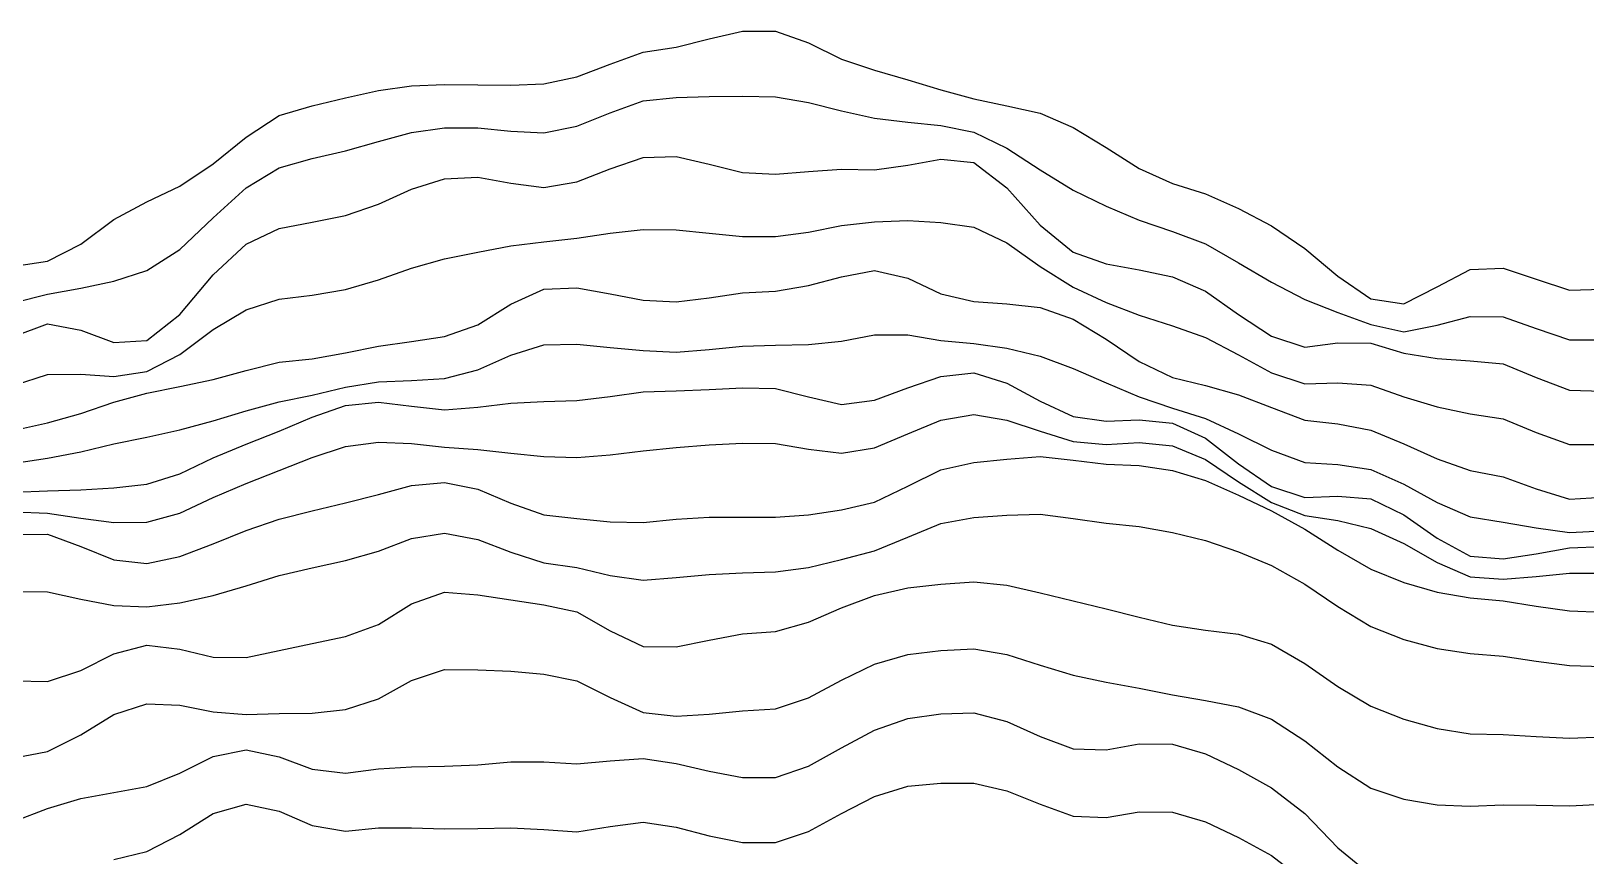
# Model space of a CAD drawing. Header units: metres. Extents: x 0 to 1200, y 54 to 769.
# Drawn here: x 411.4 to 600, y 660.9 to 761 of the extents above; entities that cross this region are included whole.
import ezdxf

# ---------------------------------------------------------------- set-up
doc = ezdxf.new("R2010")
doc.units = ezdxf.units.M

msp = doc.modelspace()

# ---------------------------------------------------------------- linework, layer by layer
for p, q in [((493.64502, 760.05927), (497.6584, 760.97546)), ((497.6584, 760.97546), (501.67175, 760.9999)), ((501.67175, 760.9999), (505.68512, 759.5813)), ((481.60492, 757.00024), (485.6183, 758.4287)), ((485.6183, 758.4287), (489.63165, 759.0408)), ((489.63165, 759.0408), (493.64502, 760.05927)), ((505.68512, 759.5813), (509.6985, 757.60254)), ((477.59155, 755.4374), (481.60492, 757.00024)), ((509.6985, 757.60254), (513.71185, 756.24274)), ((469.56482, 754.4529), (473.5782, 754.6121)), ((473.5782, 754.6121), (477.59155, 755.4374)), ((513.71185, 756.24274), (517.7252, 755.0835)), ((517.7252, 755.0835), (521.7386, 753.8651)), ((445.48462, 751.93634), (449.498, 752.88696)), ((449.498, 752.88696), (453.51135, 753.8076)), ((453.51135, 753.8076), (457.52472, 754.35455)), ((457.52472, 754.35455), (461.5381, 754.50256)), ((461.5381, 754.50256), (465.55145, 754.4893)), ((465.55145, 754.4893), (469.56482, 754.4529)), ((485.6183, 752.5257), (489.63165, 752.9465)), ((489.63165, 752.9465), (493.64502, 753.08154)), ((493.64502, 753.08154), (497.6584, 753.0993)), ((497.6584, 753.0993), (501.67175, 753.0298)), ((501.67175, 753.0298), (505.68512, 752.35626)), ((521.7386, 753.8651), (525.75195, 752.8012)), ((525.75195, 752.8012), (529.7653, 751.949)), ((437.4579, 748.13165), (441.47125, 750.7772)), ((441.47125, 750.7772), (445.48462, 751.93634)), ((477.59155, 749.4631), (481.60492, 751.07196)), ((481.60492, 751.07196), (485.6183, 752.5257)), ((505.68512, 752.35626), (509.6985, 751.32965)), ((509.6985, 751.32965), (513.71185, 750.4281)), ((529.7653, 751.949), (533.7787, 751.0413)), ((533.7787, 751.0413), (537.79205, 749.31134)), ((457.52472, 748.684), (461.5381, 749.28314)), ((461.5381, 749.28314), (465.55145, 749.27765)), ((465.55145, 749.27765), (469.56482, 748.8637)), ((469.56482, 748.8637), (473.5782, 748.6779)), ((473.5782, 748.6779), (477.59155, 749.4631)), ((513.71185, 750.4281), (517.7252, 749.959)), ((517.7252, 749.959), (521.7386, 749.5409)), ((521.7386, 749.5409), (525.75195, 748.7395)), ((537.79205, 749.31134), (541.8054, 746.88934)), ((433.44452, 744.9008), (437.4579, 748.13165)), ((449.498, 746.47375), (453.51135, 747.5926)), ((453.51135, 747.5926), (457.52472, 748.684)), ((525.75195, 748.7395), (529.7653, 746.79974)), ((441.47125, 744.4318), (445.48462, 745.5313)), ((445.48462, 745.5313), (449.498, 746.47375)), ((481.60492, 744.29285), (485.6183, 745.6825)), ((485.6183, 745.6825), (489.63165, 745.7967)), ((489.63165, 745.7967), (493.64502, 744.8658)), ((517.7252, 744.75415), (521.7386, 745.4623)), ((521.7386, 745.4623), (525.75195, 745.07294)), ((529.7653, 746.79974), (533.7787, 744.1749)), ((541.8054, 746.88934), (545.8188, 744.3516)), ((429.43115, 742.2003), (433.44452, 744.9008)), ((437.4579, 741.9784), (441.47125, 744.4318)), ((461.5381, 743.09515), (465.55145, 743.2663)), ((465.55145, 743.2663), (469.56482, 742.55396)), ((477.59155, 742.7114), (481.60492, 744.29285)), ((493.64502, 744.8658), (497.6584, 743.83215)), ((497.6584, 743.83215), (501.67175, 743.6629)), ((501.67175, 743.6629), (505.68512, 743.95215)), ((505.68512, 743.95215), (509.6985, 744.23663)), ((509.6985, 744.23663), (513.71185, 744.1522)), ((513.71185, 744.1522), (517.7252, 744.75415)), ((525.75195, 745.07294), (529.7653, 741.9766)), ((533.7787, 744.1749), (537.79205, 741.7061)), ((545.8188, 744.3516), (549.83215, 742.52966)), ((425.4178, 740.2881), (429.43115, 742.2003)), ((433.44452, 738.34796), (437.4579, 741.9784)), ((453.51135, 740.01086), (457.52472, 741.8247)), ((457.52472, 741.8247), (461.5381, 743.09515)), ((469.56482, 742.55396), (473.5782, 742.02106)), ((473.5782, 742.02106), (477.59155, 742.7114)), ((529.7653, 741.9766), (533.7787, 737.4687)), ((537.79205, 741.7061), (541.8054, 739.7449)), ((549.83215, 742.52966), (553.8455, 741.2565)), ((421.40442, 738.147), (425.4178, 740.2881)), ((449.498, 738.6445), (453.51135, 740.01086)), ((541.8054, 739.7449), (545.8188, 738.06177)), ((553.8455, 741.2565), (557.8589, 739.4722)), ((557.8589, 739.4722), (561.87225, 737.3949)), ((417.39105, 735.1682), (421.40442, 738.147)), ((429.43115, 734.519), (433.44452, 738.34796)), ((441.47125, 737.0439), (445.48462, 737.8259)), ((445.48462, 737.8259), (449.498, 738.6445)), ((509.6985, 737.4034), (513.71185, 737.87665)), ((513.71185, 737.87665), (517.7252, 738.0356)), ((517.7252, 738.0356), (521.7386, 737.7991)), ((521.7386, 737.7991), (525.75195, 737.22534)), ((545.8188, 738.06177), (549.83215, 736.68805)), ((437.4579, 735.14514), (441.47125, 737.0439)), ((473.5782, 735.4347), (477.59155, 735.9)), ((477.59155, 735.9), (481.60492, 736.49207)), ((481.60492, 736.49207), (485.6183, 736.94696)), ((485.6183, 736.94696), (489.63165, 736.8758)), ((489.63165, 736.8758), (493.64502, 736.48804)), ((493.64502, 736.48804), (497.6584, 736.0978)), ((497.6584, 736.0978), (501.67175, 736.0842)), ((501.67175, 736.0842), (505.68512, 736.62744)), ((505.68512, 736.62744), (509.6985, 737.4034)), ((525.75195, 737.22534), (529.7653, 735.2961)), ((533.7787, 737.4687), (537.79205, 734.1977)), ((549.83215, 736.68805), (553.8455, 735.19147)), ((561.87225, 737.3949), (565.8856, 734.62317)), ((413.3777, 733.0952), (417.39105, 735.1682)), ((425.4178, 731.9596), (429.43115, 734.519)), ((433.44452, 731.4145), (437.4579, 735.14514)), ((461.5381, 733.3691), (465.55145, 734.1963)), ((465.55145, 734.1963), (469.56482, 734.93524)), ((469.56482, 734.93524), (473.5782, 735.4347)), ((529.7653, 735.2961), (533.7787, 732.46014)), ((537.79205, 734.1977), (541.8054, 732.76715)), ((553.8455, 735.19147), (557.8589, 732.9022)), ((565.8856, 734.62317), (569.899, 731.26855)), ((409.36432, 732.4712), (413.3777, 733.0952)), ((421.40442, 730.6842), (425.4178, 731.9596)), ((453.51135, 730.8294), (457.52472, 732.2266)), ((457.52472, 732.2266), (461.5381, 733.3691)), ((509.6985, 731.18726), (513.71185, 731.96185)), ((513.71185, 731.96185), (517.7252, 731.0365)), ((533.7787, 732.46014), (537.79205, 729.9418)), ((541.8054, 732.76715), (545.8188, 732.0511)), ((545.8188, 732.0511), (549.83215, 731.1868)), ((557.8589, 732.9022), (561.87225, 730.5318)), ((581.9391, 729.9702), (585.95245, 732.09106)), ((585.95245, 732.09106), (589.9658, 732.24445)), ((589.9658, 732.24445), (593.9792, 730.9267)), ((417.39105, 729.8045), (421.40442, 730.6842)), ((429.43115, 726.60187), (433.44452, 731.4145)), ((449.498, 729.6585), (453.51135, 730.8294)), ((501.67175, 729.4348), (505.68512, 730.12085)), ((505.68512, 730.12085), (509.6985, 731.18726)), ((517.7252, 731.0365), (521.7386, 729.14233)), ((549.83215, 731.1868), (553.8455, 729.4557)), ((561.87225, 730.5318), (565.8856, 728.4233)), ((569.899, 731.26855), (573.91235, 728.52954)), ((593.9792, 730.9267), (597.99255, 729.5826)), ((409.36432, 728.07886), (413.3777, 729.0958)), ((413.3777, 729.0958), (417.39105, 729.8045)), ((437.4579, 727.1985), (441.47125, 728.494)), ((441.47125, 728.494), (445.48462, 728.959)), ((445.48462, 728.959), (449.498, 729.6585)), ((469.56482, 727.8616), (473.5782, 729.6811)), ((473.5782, 729.6811), (477.59155, 729.85114)), ((477.59155, 729.85114), (481.60492, 729.12695)), ((481.60492, 729.12695), (485.6183, 728.3737)), ((485.6183, 728.3737), (489.63165, 728.1628)), ((489.63165, 728.1628), (493.64502, 728.65186)), ((493.64502, 728.65186), (497.6584, 729.2386)), ((497.6584, 729.2386), (501.67175, 729.4348)), ((521.7386, 729.14233), (525.75195, 728.1922)), ((525.75195, 728.1922), (529.7653, 727.9032)), ((537.79205, 729.9418), (541.8054, 728.0925)), ((553.8455, 729.4557), (557.8589, 726.6359)), ((565.8856, 728.4233), (569.899, 726.8747)), ((573.91235, 728.52954), (577.9257, 727.93115)), ((577.9257, 727.93115), (581.9391, 729.9702)), ((597.99255, 729.5826), (602.0059, 729.6995)), ((425.4178, 723.4721), (429.43115, 726.60187)), ((433.44452, 724.78723), (437.4579, 727.1985)), ((465.55145, 725.3619), (469.56482, 727.8616)), ((529.7653, 727.9032), (533.7787, 727.4556)), ((533.7787, 727.4556), (537.79205, 726.0385)), ((541.8054, 728.0925), (545.8188, 726.53296)), ((545.8188, 726.53296), (549.83215, 725.2315)), ((557.8589, 726.6359), (561.87225, 723.9823)), ((569.899, 726.8747), (573.91235, 725.4171)), ((581.9391, 725.34265), (585.95245, 726.3928)), ((585.95245, 726.3928), (589.9658, 726.3487)), ((589.9658, 726.3487), (593.9792, 724.9342)), ((409.36432, 724.0072), (413.3777, 725.5054)), ((413.3777, 725.5054), (417.39105, 724.7072)), ((417.39105, 724.7072), (421.40442, 723.2219)), ((429.43115, 721.7858), (433.44452, 724.78723)), ((461.5381, 723.9668), (465.55145, 725.3619)), ((537.79205, 726.0385), (541.8054, 723.6319)), ((549.83215, 725.2315), (553.8455, 723.8218)), ((573.91235, 725.4171), (577.9257, 724.53876)), ((577.9257, 724.53876), (581.9391, 725.34265)), ((593.9792, 724.9342), (597.99255, 723.52875)), ((421.40442, 723.2219), (425.4178, 723.4721)), ((449.498, 721.9584), (453.51135, 722.7848)), ((453.51135, 722.7848), (457.52472, 723.35297)), ((457.52472, 723.35297), (461.5381, 723.9668)), ((469.56482, 721.68494), (473.5782, 722.9244)), ((473.5782, 722.9244), (477.59155, 723.0044)), ((477.59155, 723.0044), (481.60492, 722.63196)), ((481.60492, 722.63196), (485.6183, 722.23865)), ((493.64502, 722.37537), (497.6584, 722.78906)), ((497.6584, 722.78906), (501.67175, 722.8832)), ((501.67175, 722.8832), (505.68512, 722.9753)), ((505.68512, 722.9753), (509.6985, 723.37726)), ((509.6985, 723.37726), (513.71185, 724.13525)), ((513.71185, 724.13525), (517.7252, 724.14264)), ((517.7252, 724.14264), (521.7386, 723.48206)), ((521.7386, 723.48206), (525.75195, 723.1013)), ((525.75195, 723.1013), (529.7653, 722.5524)), ((529.7653, 722.5524), (533.7787, 721.5648)), ((541.8054, 723.6319), (545.8188, 720.9041)), ((553.8455, 723.8218), (557.8589, 721.72644)), ((561.87225, 723.9823), (565.8856, 722.6635)), ((565.8856, 722.6635), (569.899, 723.17255)), ((569.899, 723.17255), (573.91235, 723.1603)), ((573.91235, 723.1603), (577.9257, 721.93884)), ((597.99255, 723.52875), (602.0059, 723.53253)), ((425.4178, 719.6894), (429.43115, 721.7858)), ((437.4579, 719.8422), (441.47125, 720.8313)), ((441.47125, 720.8313), (445.48462, 721.25104)), ((445.48462, 721.25104), (449.498, 721.9584)), ((465.55145, 719.89014), (469.56482, 721.68494)), ((485.6183, 722.23865), (489.63165, 722.0513)), ((489.63165, 722.0513), (493.64502, 722.37537)), ((533.7787, 721.5648), (537.79205, 720.05096)), ((545.8188, 720.9041), (549.83215, 718.99365)), ((557.8589, 721.72644), (561.87225, 719.56366)), ((577.9257, 721.93884), (581.9391, 721.2775)), ((581.9391, 721.2775), (585.95245, 721.0098)), ((585.95245, 721.0098), (589.9658, 720.61804)), ((589.9658, 720.61804), (593.9792, 718.98975)), ((409.36432, 718.03186), (413.3777, 719.33636)), ((413.3777, 719.33636), (417.39105, 719.38153)), ((417.39105, 719.38153), (421.40442, 719.08936)), ((421.40442, 719.08936), (425.4178, 719.6894)), ((429.43115, 717.896), (433.44452, 718.74963)), ((433.44452, 718.74963), (437.4579, 719.8422)), ((457.52472, 718.63196), (461.5381, 718.8707)), ((461.5381, 718.8707), (465.55145, 719.89014)), ((517.7252, 717.73834), (521.7386, 719.1059)), ((521.7386, 719.1059), (525.75195, 719.53394)), ((525.75195, 719.53394), (529.7653, 718.2725)), ((537.79205, 720.05096), (541.8054, 718.32556)), ((549.83215, 718.99365), (553.8455, 718.0182)), ((561.87225, 719.56366), (565.8856, 718.19116)), ((593.9792, 718.98975), (597.99255, 717.4555)), ((421.40442, 715.9665), (425.4178, 717.0736)), ((425.4178, 717.0736), (429.43115, 717.896)), ((441.47125, 716.0316), (445.48462, 716.85144)), ((445.48462, 716.85144), (449.498, 717.7899)), ((449.498, 717.7899), (453.51135, 718.4568)), ((453.51135, 718.4568), (457.52472, 718.63196)), ((481.60492, 716.69116), (485.6183, 717.2361)), ((485.6183, 717.2361), (489.63165, 717.3447)), ((489.63165, 717.3447), (493.64502, 717.54047)), ((493.64502, 717.54047), (497.6584, 717.72186)), ((497.6584, 717.72186), (501.67175, 717.6399)), ((501.67175, 717.6399), (505.68512, 716.6176)), ((513.71185, 716.24744), (517.7252, 717.73834)), ((529.7653, 718.2725), (533.7787, 716.0884)), ((541.8054, 718.32556), (545.8188, 716.63824)), ((553.8455, 718.0182), (557.8589, 716.88684)), ((557.8589, 716.88684), (561.87225, 715.333)), ((565.8856, 718.19116), (569.899, 718.3396)), ((569.899, 718.3396), (573.91235, 718.0373)), ((573.91235, 718.0373), (577.9257, 716.6244)), ((597.99255, 717.4555), (602.0059, 717.31635)), ((417.39105, 714.62244), (421.40442, 715.9665)), ((433.44452, 713.7399), (437.4579, 714.9202)), ((437.4579, 714.9202), (441.47125, 716.0316)), ((445.48462, 714.15125), (449.498, 715.58136)), ((449.498, 715.58136), (453.51135, 715.99347)), ((453.51135, 715.99347), (457.52472, 715.49207)), ((457.52472, 715.49207), (461.5381, 715.05597)), ((461.5381, 715.05597), (465.55145, 715.3616)), ((465.55145, 715.3616), (469.56482, 715.85175)), ((469.56482, 715.85175), (473.5782, 716.0871)), ((473.5782, 716.0871), (477.59155, 716.17096)), ((477.59155, 716.17096), (481.60492, 716.69116)), ((505.68512, 716.6176), (509.6985, 715.7096)), ((509.6985, 715.7096), (513.71185, 716.24744)), ((533.7787, 716.0884), (537.79205, 714.25665)), ((545.8188, 716.63824), (549.83215, 715.26666)), ((549.83215, 715.26666), (553.8455, 713.9949)), ((561.87225, 715.333), (565.8856, 713.78754)), ((577.9257, 716.6244), (581.9391, 715.4135)), ((581.9391, 715.4135), (585.95245, 714.5865)), ((409.36432, 712.59576), (413.3777, 713.4912)), ((413.3777, 713.4912), (417.39105, 714.62244)), ((429.43115, 712.6118), (433.44452, 713.7399)), ((441.47125, 712.46014), (445.48462, 714.15125)), ((517.7252, 712.1279), (521.7386, 713.81244)), ((521.7386, 713.81244), (525.75195, 714.4738)), ((525.75195, 714.4738), (529.7653, 713.8038)), ((529.7653, 713.8038), (533.7787, 712.47784)), ((537.79205, 714.25665), (541.8054, 713.69495)), ((541.8054, 713.69495), (545.8188, 713.85205)), ((545.8188, 713.85205), (549.83215, 713.4323)), ((549.83215, 713.4323), (553.8455, 711.6143)), ((553.8455, 713.9949), (557.8589, 712.15857)), ((565.8856, 713.78754), (569.899, 713.339)), ((569.899, 713.339), (573.91235, 712.5855)), ((585.95245, 714.5865), (589.9658, 713.9526)), ((589.9658, 713.9526), (593.9792, 712.3216)), ((421.40442, 710.9252), (425.4178, 711.7397)), ((425.4178, 711.7397), (429.43115, 712.6118)), ((437.4579, 710.8916), (441.47125, 712.46014)), ((513.71185, 710.4361), (517.7252, 712.1279)), ((533.7787, 712.47784), (537.79205, 711.20917)), ((537.79205, 711.20917), (541.8054, 710.85315)), ((553.8455, 711.6143), (557.8589, 708.5098)), ((557.8589, 712.15857), (561.87225, 710.16394)), ((573.91235, 712.5855), (577.9257, 710.9414)), ((593.9792, 712.3216), (597.99255, 710.86566)), ((413.3777, 709.20135), (417.39105, 709.9766)), ((417.39105, 709.9766), (421.40442, 710.9252)), ((433.44452, 709.2415), (437.4579, 710.8916)), ((441.47125, 707.7122), (445.48462, 709.2803)), ((445.48462, 709.2803), (449.498, 710.59326)), ((449.498, 710.59326), (453.51135, 711.1268)), ((453.51135, 711.1268), (457.52472, 710.9539)), ((457.52472, 710.9539), (461.5381, 710.5315)), ((461.5381, 710.5315), (465.55145, 710.2458)), ((465.55145, 710.2458), (469.56482, 709.8198)), ((469.56482, 709.8198), (473.5782, 709.38025)), ((473.5782, 709.38025), (477.59155, 709.26624)), ((477.59155, 709.26624), (481.60492, 709.58484)), ((481.60492, 709.58484), (485.6183, 710.1002)), ((485.6183, 710.1002), (489.63165, 710.46875)), ((489.63165, 710.46875), (493.64502, 710.80756)), ((493.64502, 710.80756), (497.6584, 711.0116)), ((497.6584, 711.0116), (501.67175, 710.9674)), ((501.67175, 710.9674), (505.68512, 710.28815)), ((505.68512, 710.28815), (509.6985, 709.78345)), ((509.6985, 709.78345), (513.71185, 710.4361)), ((529.7653, 709.0681), (533.7787, 709.38184)), ((533.7787, 709.38184), (537.79205, 708.93665)), ((541.8054, 710.85315), (545.8188, 711.07794)), ((545.8188, 711.07794), (549.83215, 710.6846)), ((549.83215, 710.6846), (553.8455, 709.0484)), ((561.87225, 710.16394), (565.8856, 708.6801)), ((577.9257, 710.9414), (581.9391, 709.0964)), ((597.99255, 710.86566), (602.0059, 710.86536)), ((409.36432, 708.57886), (413.3777, 709.20135)), ((429.43115, 707.2794), (433.44452, 709.2415)), ((437.4579, 706.11896), (441.47125, 707.7122)), ((517.7252, 705.7821), (521.7386, 707.7971)), ((521.7386, 707.7971), (525.75195, 708.65985)), ((525.75195, 708.65985), (529.7653, 709.0681)), ((537.79205, 708.93665), (541.8054, 708.4645)), ((541.8054, 708.4645), (545.8188, 708.2856)), ((545.8188, 708.2856), (549.83215, 707.68335)), ((549.83215, 707.68335), (553.8455, 706.4796)), ((553.8455, 709.0484), (557.8589, 706.3241)), ((557.8589, 708.5098), (561.87225, 705.7464)), ((565.8856, 708.6801), (569.899, 708.4291)), ((569.899, 708.4291), (573.91235, 707.79956)), ((573.91235, 707.79956), (577.9257, 706.025)), ((581.9391, 709.0964), (585.95245, 707.6874)), ((585.95245, 707.6874), (589.9658, 706.928)), ((417.39105, 705.3464), (421.40442, 705.6101)), ((421.40442, 705.6101), (425.4178, 706.0479)), ((425.4178, 706.0479), (429.43115, 707.2794)), ((433.44452, 704.41327), (437.4579, 706.11896)), ((453.51135, 704.7807), (457.52472, 705.8978)), ((457.52472, 705.8978), (461.5381, 706.2471)), ((461.5381, 706.2471), (465.55145, 705.4197)), ((513.71185, 703.868), (517.7252, 705.7821)), ((553.8455, 706.4796), (557.8589, 704.7017)), ((557.8589, 706.3241), (561.87225, 703.81995)), ((561.87225, 705.7464), (565.8856, 704.42413)), ((577.9257, 706.025), (581.9391, 703.798)), ((589.9658, 706.928), (593.9792, 705.4745)), ((593.9792, 705.4745), (597.99255, 704.23254)), ((409.36432, 705.0847), (413.3777, 705.22656)), ((413.3777, 705.22656), (417.39105, 705.3464)), ((429.43115, 702.5296), (433.44452, 704.41327)), ((445.48462, 702.8195), (449.498, 703.7693)), ((449.498, 703.7693), (453.51135, 704.7807)), ((465.55145, 705.4197), (469.56482, 703.72455)), ((469.56482, 703.72455), (473.5782, 702.3083)), ((509.6985, 702.9162), (513.71185, 703.868)), ((557.8589, 704.7017), (561.87225, 702.8018)), ((561.87225, 703.81995), (565.8856, 702.2559)), ((565.8856, 704.42413), (569.899, 704.59753)), ((569.899, 704.59753), (573.91235, 704.25195)), ((573.91235, 704.25195), (577.9257, 702.30383)), ((581.9391, 703.798), (585.95245, 702.07745)), ((597.99255, 704.23254), (602.0059, 704.4525)), ((409.36432, 702.67804), (413.3777, 702.54114)), ((413.3777, 702.54114), (417.39105, 701.9203)), ((417.39105, 701.9203), (421.40442, 701.3955)), ((425.4178, 701.4398), (429.43115, 702.5296)), ((437.4579, 700.4138), (441.47125, 701.7951)), ((441.47125, 701.7951), (445.48462, 702.8195)), ((473.5782, 702.3083), (477.59155, 701.8821)), ((477.59155, 701.8821), (481.60492, 701.45917)), ((485.6183, 701.3969), (489.63165, 701.8087)), ((489.63165, 701.8087), (493.64502, 702.02893)), ((493.64502, 702.02893), (497.6584, 702.0331)), ((497.6584, 702.0331), (501.67175, 702.0521)), ((501.67175, 702.0521), (505.68512, 702.31165)), ((505.68512, 702.31165), (509.6985, 702.9162)), ((521.7386, 701.2508), (525.75195, 701.98346)), ((525.75195, 701.98346), (529.7653, 702.273)), ((529.7653, 702.273), (533.7787, 702.394)), ((533.7787, 702.394), (537.79205, 701.88074)), ((537.79205, 701.88074), (541.8054, 701.2958)), ((561.87225, 702.8018), (565.8856, 700.59973)), ((565.8856, 702.2559), (569.899, 701.6176)), ((577.9257, 702.30383), (581.9391, 699.494)), ((585.95245, 702.07745), (589.9658, 701.4416)), ((409.36432, 699.9353), (413.3777, 699.95715)), ((413.3777, 699.95715), (417.39105, 698.485)), ((421.40442, 701.3955), (425.4178, 701.4398)), ((433.44452, 698.8207), (437.4579, 700.4138)), ((457.52472, 699.4522), (461.5381, 700.094)), ((461.5381, 700.094), (465.55145, 699.3229)), ((481.60492, 701.45917), (485.6183, 701.3969)), ((517.7252, 699.6287), (521.7386, 701.2508)), ((541.8054, 701.2958), (545.8188, 700.8876)), ((545.8188, 700.8876), (549.83215, 700.1834)), ((549.83215, 700.1834), (553.8455, 699.1871)), ((565.8856, 700.59973), (569.899, 698.03485)), ((569.899, 701.6176), (573.91235, 700.6759)), ((573.91235, 700.6759), (577.9257, 698.8224)), ((589.9658, 701.4416), (593.9792, 700.72375)), ((593.9792, 700.72375), (597.99255, 700.1804)), ((597.99255, 700.1804), (602.0059, 700.3838)), ((417.39105, 698.485), (421.40442, 696.8705)), ((429.43115, 697.2734), (433.44452, 698.8207)), ((449.498, 696.78754), (453.51135, 697.9247)), ((453.51135, 697.9247), (457.52472, 699.4522)), ((465.55145, 699.3229), (469.56482, 697.79535)), ((509.6985, 696.88074), (513.71185, 697.9705)), ((513.71185, 697.9705), (517.7252, 699.6287)), ((553.8455, 699.1871), (557.8589, 697.83466)), ((569.899, 698.03485), (573.91235, 695.7096)), ((577.9257, 698.8224), (581.9391, 696.5176)), ((581.9391, 699.494), (585.95245, 697.3235)), ((593.9792, 697.6062), (597.99255, 698.3139)), ((597.99255, 698.3139), (602.0059, 698.4666)), ((421.40442, 696.8705), (425.4178, 696.4308)), ((425.4178, 696.4308), (429.43115, 697.2734)), ((445.48462, 695.896), (449.498, 696.78754)), ((469.56482, 697.79535), (473.5782, 696.49976)), ((473.5782, 696.49976), (477.59155, 695.9304)), ((505.68512, 695.9253), (509.6985, 696.88074)), ((557.8589, 697.83466), (561.87225, 696.18695)), ((561.87225, 696.18695), (565.8856, 693.9253)), ((581.9391, 696.5176), (585.95245, 694.81366)), ((585.95245, 697.3235), (589.9658, 696.98126)), ((589.9658, 696.98126), (593.9792, 697.6062)), ((437.4579, 693.692), (441.47125, 694.9471)), ((441.47125, 694.9471), (445.48462, 695.896)), ((477.59155, 695.9304), (481.60492, 694.9705)), ((481.60492, 694.9705), (485.6183, 694.4047)), ((485.6183, 694.4047), (489.63165, 694.718)), ((489.63165, 694.718), (493.64502, 695.0993)), ((493.64502, 695.0993), (497.6584, 695.30133)), ((497.6584, 695.30133), (501.67175, 695.3911)), ((501.67175, 695.3911), (505.68512, 695.9253)), ((521.7386, 693.9277), (525.75195, 694.20294)), ((525.75195, 694.20294), (529.7653, 693.8041)), ((573.91235, 695.7096), (577.9257, 694.10223)), ((585.95245, 694.81366), (589.9658, 694.52356)), ((589.9658, 694.52356), (593.9792, 694.8492)), ((593.9792, 694.8492), (597.99255, 695.2414)), ((597.99255, 695.2414), (602.0059, 695.2573)), ((409.36432, 693.0387), (413.3777, 692.98065)), ((413.3777, 692.98065), (417.39105, 692.107)), ((429.43115, 691.6456), (433.44452, 692.51746)), ((433.44452, 692.51746), (437.4579, 693.692)), ((457.52472, 691.5224), (461.5381, 692.9357)), ((461.5381, 692.9357), (465.55145, 692.609)), ((465.55145, 692.609), (469.56482, 692.02234)), ((509.6985, 691.0298), (513.71185, 692.5315)), ((513.71185, 692.5315), (517.7252, 693.4823)), ((517.7252, 693.4823), (521.7386, 693.9277)), ((529.7653, 693.8041), (533.7787, 692.87494)), ((533.7787, 692.87494), (537.79205, 691.878)), ((565.8856, 693.9253), (569.899, 691.19617)), ((577.9257, 694.10223), (581.9391, 692.94727)), ((581.9391, 692.94727), (585.95245, 692.2316)), ((417.39105, 692.107), (421.40442, 691.3052)), ((421.40442, 691.3052), (425.4178, 691.1745)), ((425.4178, 691.1745), (429.43115, 691.6456)), ((453.51135, 689.03564), (457.52472, 691.5224)), ((469.56482, 692.02234), (473.5782, 691.41534)), ((473.5782, 691.41534), (477.59155, 690.5651)), ((477.59155, 690.5651), (481.60492, 688.25946)), ((505.68512, 689.28204), (509.6985, 691.0298)), ((537.79205, 691.878), (541.8054, 690.93604)), ((541.8054, 690.93604), (545.8188, 689.91846)), ((569.899, 691.19617), (573.91235, 688.7709)), ((585.95245, 692.2316), (589.9658, 691.8796)), ((589.9658, 691.8796), (593.9792, 691.2347)), ((593.9792, 691.2347), (597.99255, 690.6845)), ((597.99255, 690.6845), (602.0059, 690.5042)), ((449.498, 687.5703), (453.51135, 689.03564)), ((501.67175, 688.1675), (505.68512, 689.28204)), ((545.8188, 689.91846), (549.83215, 688.9191)), ((549.83215, 688.9191), (553.8455, 688.3314)), ((573.91235, 688.7709), (577.9257, 687.19946)), ((441.47125, 685.87305), (445.48462, 686.7123)), ((445.48462, 686.7123), (449.498, 687.5703)), ((481.60492, 688.25946), (485.6183, 686.36395)), ((489.63165, 686.3127), (493.64502, 687.11816)), ((493.64502, 687.11816), (497.6584, 687.895)), ((497.6584, 687.895), (501.67175, 688.1675)), ((553.8455, 688.3314), (557.8589, 687.84045)), ((557.8589, 687.84045), (561.87225, 686.64124)), ((561.87225, 686.64124), (565.8856, 684.26764)), ((577.9257, 687.19946), (581.9391, 686.12225)), ((417.39105, 683.4323), (421.40442, 685.46857)), ((421.40442, 685.46857), (425.4178, 686.498)), ((425.4178, 686.498), (429.43115, 686.0352)), ((429.43115, 686.0352), (433.44452, 685.0552)), ((433.44452, 685.0552), (437.4579, 684.9945)), ((437.4579, 684.9945), (441.47125, 685.87305)), ((485.6183, 686.36395), (489.63165, 686.3127)), ((513.71185, 684.1882), (517.7252, 685.3708)), ((517.7252, 685.3708), (521.7386, 685.8427)), ((521.7386, 685.8427), (525.75195, 686.04504)), ((525.75195, 686.04504), (529.7653, 685.3859)), ((529.7653, 685.3859), (533.7787, 684.0942)), ((581.9391, 686.12225), (585.95245, 685.48596)), ((585.95245, 685.48596), (589.9658, 685.1836)), ((589.9658, 685.1836), (593.9792, 684.57306)), ((413.3777, 682.1024), (417.39105, 683.4323)), ((457.52472, 682.2119), (461.5381, 683.5648)), ((461.5381, 683.5648), (465.55145, 683.5337)), ((465.55145, 683.5337), (469.56482, 683.3598)), ((469.56482, 683.3598), (473.5782, 682.99994)), ((473.5782, 682.99994), (477.59155, 682.18787)), ((509.6985, 682.25946), (513.71185, 684.1882)), ((533.7787, 684.0942), (537.79205, 682.8881)), ((537.79205, 682.8881), (541.8054, 682.0405)), ((565.8856, 684.26764), (569.899, 681.49414)), ((593.9792, 684.57306), (597.99255, 684.04)), ((597.99255, 684.04), (602.0059, 683.9373)), ((409.36432, 682.16345), (413.3777, 682.1024)), ((453.51135, 679.99976), (457.52472, 682.2119)), ((477.59155, 682.18787), (481.60492, 680.1434)), ((505.68512, 680.1141), (509.6985, 682.25946)), ((541.8054, 682.0405), (545.8188, 681.2976)), ((545.8188, 681.2976), (549.83215, 680.46826)), ((569.899, 681.49414), (573.91235, 679.0966)), ((421.40442, 678.09326), (425.4178, 679.376)), ((425.4178, 679.376), (429.43115, 679.2104)), ((429.43115, 679.2104), (433.44452, 678.43726)), ((449.498, 678.6905), (453.51135, 679.99976)), ((481.60492, 680.1434), (485.6183, 678.3339)), ((501.67175, 678.7735), (505.68512, 680.1141)), ((549.83215, 680.46826), (553.8455, 679.78925)), ((553.8455, 679.78925), (557.8589, 679.0211)), ((573.91235, 679.0966), (577.9257, 677.549)), ((417.39105, 675.6426), (421.40442, 678.09326)), ((433.44452, 678.43726), (437.4579, 678.0848)), ((437.4579, 678.0848), (441.47125, 678.2027)), ((441.47125, 678.2027), (445.48462, 678.2586)), ((445.48462, 678.2586), (449.498, 678.6905)), ((485.6183, 678.3339), (489.63165, 677.8814)), ((489.63165, 677.8814), (493.64502, 678.15454)), ((493.64502, 678.15454), (497.6584, 678.54706)), ((497.6584, 678.54706), (501.67175, 678.7735)), ((513.71185, 676.20386), (517.7252, 677.5999)), ((517.7252, 677.5999), (521.7386, 678.1766)), ((521.7386, 678.1766), (525.75195, 678.3177)), ((525.75195, 678.3177), (529.7653, 677.26154)), ((529.7653, 677.26154), (533.7787, 675.4157)), ((557.8589, 679.0211), (561.87225, 677.5458)), ((561.87225, 677.5458), (565.8856, 674.89526)), ((577.9257, 677.549), (581.9391, 676.4011)), ((413.3777, 673.60144), (417.39105, 675.6426)), ((509.6985, 674.0559), (513.71185, 676.20386)), ((533.7787, 675.4157), (537.79205, 673.9193)), ((581.9391, 676.4011), (585.95245, 675.7597)), ((585.95245, 675.7597), (589.9658, 675.65576)), ((589.9658, 675.65576), (593.9792, 675.43524)), ((593.9792, 675.43524), (597.99255, 675.22174)), ((597.99255, 675.22174), (602.0059, 675.4027)), ((409.36432, 672.83057), (413.3777, 673.60144)), ((433.44452, 672.999), (437.4579, 673.8041)), ((437.4579, 673.8041), (441.47125, 672.9738)), ((505.68512, 671.8154), (509.6985, 674.0559)), ((537.79205, 673.9193), (541.8054, 673.8058)), ((541.8054, 673.8058), (545.8188, 674.533)), ((545.8188, 674.533), (549.83215, 674.4969)), ((549.83215, 674.4969), (553.8455, 673.3364)), ((565.8856, 674.89526), (569.899, 671.7459)), ((429.43115, 670.9696), (433.44452, 672.999)), ((441.47125, 672.9738), (445.48462, 671.4721)), ((453.51135, 671.49414), (457.52472, 671.76404)), ((457.52472, 671.76404), (461.5381, 671.8382)), ((461.5381, 671.8382), (465.55145, 672.01154)), ((465.55145, 672.01154), (469.56482, 672.3695)), ((469.56482, 672.3695), (473.5782, 672.3724)), ((473.5782, 672.3724), (477.59155, 672.09515)), ((477.59155, 672.09515), (481.60492, 672.47845)), ((481.60492, 672.47845), (485.6183, 672.76025)), ((485.6183, 672.76025), (489.63165, 672.16675)), ((489.63165, 672.16675), (493.64502, 671.21765)), ((501.67175, 670.45917), (505.68512, 671.8154)), ((553.8455, 673.3364), (557.8589, 671.4263)), ((569.899, 671.7459), (573.91235, 669.16174)), ((425.4178, 669.3695), (429.43115, 670.9696)), ((445.48462, 671.4721), (449.498, 670.98145)), ((449.498, 670.98145), (453.51135, 671.49414)), ((493.64502, 671.21765), (497.6584, 670.45593)), ((497.6584, 670.45593), (501.67175, 670.45917)), ((517.7252, 669.4043), (521.7386, 669.7845)), ((521.7386, 669.7845), (525.75195, 669.7816)), ((525.75195, 669.7816), (529.7653, 668.82983)), ((557.8589, 671.4263), (561.87225, 669.19293)), ((413.3777, 666.70984), (417.39105, 667.92065)), ((417.39105, 667.92065), (421.40442, 668.6306)), ((421.40442, 668.6306), (425.4178, 669.3695)), ((509.6985, 666.10266), (513.71185, 668.1703)), ((513.71185, 668.1703), (517.7252, 669.4043)), ((529.7653, 668.82983), (533.7787, 667.21814)), ((561.87225, 669.19293), (565.8856, 666.0906)), ((573.91235, 669.16174), (577.9257, 667.8074)), ((577.9257, 667.8074), (581.9391, 667.1513)), ((409.36432, 665.1602), (413.3777, 666.70984)), ((429.43115, 663.52264), (433.44452, 666.07275)), ((433.44452, 666.07275), (437.4579, 667.2203)), ((437.4579, 667.2203), (441.47125, 666.377)), ((441.47125, 666.377), (445.48462, 664.61475)), ((505.68512, 663.9027), (509.6985, 666.10266)), ((533.7787, 667.21814), (537.79205, 665.77484)), ((541.8054, 665.59076), (545.8188, 666.278)), ((545.8188, 666.278), (549.83215, 666.24194)), ((549.83215, 666.24194), (553.8455, 665.08954)), ((565.8856, 666.0906), (569.899, 661.91455)), ((581.9391, 667.1513), (585.95245, 666.99286)), ((585.95245, 666.99286), (589.9658, 667.13806)), ((589.9658, 667.13806), (593.9792, 667.1143)), ((593.9792, 667.1143), (597.99255, 667.0184)), ((597.99255, 667.0184), (602.0059, 667.2233)), ((445.48462, 664.61475), (449.498, 663.9265)), ((449.498, 663.9265), (453.51135, 664.32983)), ((453.51135, 664.32983), (457.52472, 664.36383)), ((457.52472, 664.36383), (461.5381, 664.2297)), ((461.5381, 664.2297), (465.55145, 664.2501)), ((465.55145, 664.2501), (469.56482, 664.3608)), ((469.56482, 664.3608), (473.5782, 664.1615)), ((473.5782, 664.1615), (477.59155, 663.8744)), ((477.59155, 663.8744), (481.60492, 664.5157)), ((481.60492, 664.5157), (485.6183, 665.03125)), ((485.6183, 665.03125), (489.63165, 664.4254)), ((489.63165, 664.4254), (493.64502, 663.3973)), ((537.79205, 665.77484), (541.8054, 665.59076)), ((553.8455, 665.08954), (557.8589, 663.1828)), ((425.4178, 661.4934), (429.43115, 663.52264)), ((493.64502, 663.3973), (497.6584, 662.57025)), ((497.6584, 662.57025), (501.67175, 662.56)), ((501.67175, 662.56), (505.68512, 663.9027)), ((557.8589, 663.1828), (561.87225, 660.9933)), ((421.40442, 660.49054), (425.4178, 661.4934)), ((561.87225, 660.9933), (565.8856, 657.89105)), ((569.899, 661.91455), (573.91235, 658.6685))]:
    msp.add_line(p, q)

doc.saveas('drawing.dxf')
